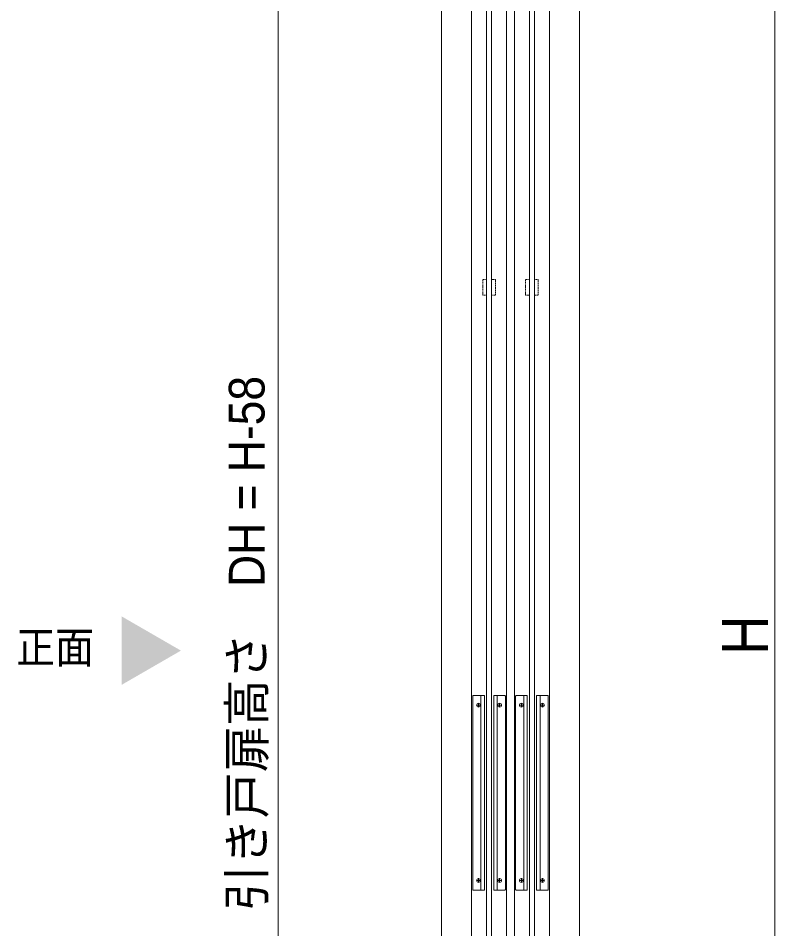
# Model space of a CAD drawing. Units: millimetres, scale not verified. Extents: x -6062 to 6062, y -3045 to 3045.
# Drawn here: x -1716 to -939, y -1077 to -142 of the extents above; entities that cross this region are included whole.
import ezdxf
from ezdxf.enums import TextEntityAlignment as Align

# ---------------------------------------------------------------- set-up
doc = ezdxf.new("R2010")
doc.units = ezdxf.units.MM
doc.header["$LTSCALE"] = 20
doc.linetypes.add('DASHED1', pattern=[1.8, 1.2, -0.6])
for name, color, linetype, lineweight in [('0-2_2寸法-1', 7, 'Continuous', 9), ('0-3_2寸法-3', 7, 'Continuous', 9), ('0-4_3一般', 7, 'Continuous', 9)]:
    doc.layers.add(name, color=color, linetype=linetype, lineweight=lineweight)
doc.styles.add('ＭＳ ゴシック', font='')
doc.styles.add('ＭＳ Ｐゴシック', font='')
doc.styles.get('ＭＳ ゴシック').set_extended_font_data('MS Gothic')
doc.styles.get('ＭＳ Ｐゴシック').set_extended_font_data('MS PGothic')

# ---------------------------------------------------------------- blocks, each defined once
blk = doc.blocks.new('グループ-5')
at = {"layer": '0-4_3一般'}
blk.add_lwpolyline([(10749.3, 7100), (11469.3, 7100), (11469.3, -38680), (10749.3, -38680)], close=True, dxfattribs=at)
blk = doc.blocks.new('グループ-7')
at = {"layer": '0-4_3一般'}
for p, q in [((10772.3, -16760), (10772.3, -20720)), ((10942.3, -20740), (10942.3, -16740)), ((11276.3, -16740), (11276.3, -20740)), ((11446.3, -20720), (11446.3, -16760)), ((10848.3, -16940), (10936.3, -16940)), ((10892.3, -16984), (10892.3, -16896)), ((11282.3, -16940), (11370.3, -16940)), ((11326.3, -16896), (11326.3, -16984)), ((10848.3, -20540), (10936.3, -20540)), ((10892.3, -20584), (10892.3, -20496)), ((11282.3, -20540), (11370.3, -20540)), ((11326.3, -20496), (11326.3, -20584))]:
    blk.add_line(p, q, dxfattribs=at)
for points in [[(10792.3, -20740), (11012.3, -20740), (11012.3, -16740), (10792.3, -16740)], [(11426.3, -16740), (11206.3, -16740), (11206.3, -20740), (11426.3, -20740)]]:
    blk.add_lwpolyline(points, dxfattribs=at)
for centre in [(10892.3, -16940), (11326.3, -16940), (10892.3, -20540), (11326.3, -20540)]:
    blk.add_circle(centre, 40, dxfattribs=at)
for centre, start, end in [((10792.3, -16760), 135, 180), ((10792.3, -16760), 90, 135), ((11426.3, -16760), 45, 90), ((11426.3, -16760), 0, 45), ((10792.3, -20720), 180, 225), ((10792.3, -20720), 225, 270), ((11426.3, -20720), 270, 315), ((11426.3, -20720), 315, 0)]:
    blk.add_arc(centre, 20, start, end, dxfattribs=at)
blk = doc.blocks.new('グループ-14')
at = {"layer": '0-4_3一般'}
blk.add_lwpolyline([(11159.3, 6620), (11159.3, -38220), (11059.3, -38220), (11059.3, 6620)], close=True, dxfattribs=at)
blk = doc.blocks.new('グループ-19')
at = {"layer": '0-4_3一般'}
for p, q in [((11629.3, -38680), (11629.3, 7100)), ((12349.3, 7100), (12349.3, -38680))]:
    blk.add_line(p, q, dxfattribs=at)
blk = doc.blocks.new('グループ-20')
at = {"layer": '0-4_3一般'}
for p, q in [((11652.3, -16760), (11652.3, -20720)), ((11892.3, -16740), (11672.3, -16740)), ((11822.3, -20740), (11822.3, -16740)), ((11892.3, -20740), (11892.3, -16740)), ((12086.3, -16740), (12086.3, -20740)), ((12306.3, -16740), (12086.3, -16740)), ((12156.3, -16740), (12156.3, -20740)), ((12326.3, -20720), (12326.3, -16760)), ((11728.3, -16940), (11816.3, -16940)), ((11772.3, -16984), (11772.3, -16896)), ((12162.3, -16940), (12250.3, -16940)), ((12206.3, -16896), (12206.3, -16984)), ((11728.3, -20540), (11816.3, -20540)), ((11772.3, -20584), (11772.3, -20496)), ((12162.3, -20540), (12250.3, -20540)), ((12206.3, -20496), (12206.3, -20584)), ((11672.3, -20740), (11892.3, -20740)), ((12086.3, -20740), (12306.3, -20740))]:
    blk.add_line(p, q, dxfattribs=at)
for centre in [(11772.3, -16940), (12206.3, -16940), (11772.3, -20540), (12206.3, -20540)]:
    blk.add_circle(centre, 40, dxfattribs=at)
for centre, start, end in [((11672.3, -16760), 135, 180), ((11672.3, -16760), 90, 135), ((12306.3, -16760), 45, 90), ((12306.3, -16760), 0, 45), ((11672.3, -20720), 180, 225), ((11672.3, -20720), 225, 270), ((12306.3, -20720), 270, 315), ((12306.3, -20720), 315, 0)]:
    blk.add_arc(centre, 20, start, end, dxfattribs=at)
blk = doc.blocks.new('グループ-27')
at = {"layer": '0-4_3一般'}
for p, q in [((11939.3, -38220), (11939.3, 6620)), ((12039.3, 6620), (12039.3, -38220))]:
    blk.add_line(p, q, dxfattribs=at)
blk = doc.blocks.new('グループ-32')
at = {"layer": '0-4_3一般', "linetype": 'DASHED1'}
for points in [[(10979.3, -8200), (11059.3, -8200), (11059.3, -8520), (10979.3, -8520)], [(11159.3, -8200), (11239.3, -8200), (11239.3, -8520), (11159.3, -8520)], [(11859.3, -8200), (11939.3, -8200), (11939.3, -8520), (11859.3, -8520)], [(12039.3, -8200), (12119.3, -8200), (12119.3, -8520), (12039.3, -8520)]]:
    blk.add_lwpolyline(points, close=True, dxfattribs=at)
at = {"layer": '0-4_3一般'}
for name in ['グループ-5', 'グループ-19', 'グループ-14', 'グループ-27', 'グループ-7', 'グループ-20']:
    blk.add_blockref(name, (0, 0), dxfattribs=at)
blk = doc.blocks.new('グループ-34')
at = {"layer": '0-4_3一般'}
blk.add_blockref('グループ-32', (0, 0), dxfattribs=at)
blk = doc.blocks.new('グループ-96')
at = {"layer": '0-4_3一般'}
for p, q in [((10129.3, 8000), (10129.3, -39000)), ((12969.3, 8000), (12969.3, -39000))]:
    blk.add_line(p, q, dxfattribs=at)

msp = doc.modelspace()

# ---------------------------------------------------------------- linework, layer by layer
at = {"layer": '0-2_2寸法-1'}
for p, q in [((-938.56, -1937.29), (-938.56, 387.29)), ((-1448.54, 342.29), (-1448.54, -1924.29))]:
    msp.add_line(p, q, dxfattribs=at)
at = {"layer": '0-3_2寸法-3'}
msp.add_solid([(-1609.28, -755.93), (-1548.54, -791), (-1609.28, -826.07)], dxfattribs=at)

# ---------------------------------------------------------------- block references
at = {"layer": '0-4_3一般', "xscale": 0.05, "yscale": 0.05}
for name in ['グループ-34', 'グループ-96']:
    msp.add_blockref(name, (-1787.5, 0), dxfattribs=at)

# ---------------------------------------------------------------- texts
at = {"layer": '0-2_2寸法-1', "style": 'ＭＳ Ｐゴシック'}
for s, height, width, p in [('引き戸扉高さ\u3000DH = H-58', 36.69, 0.95, (-1451.65, -1058.43)), ('H', 47.17, 0.9, (-931.49, -795.25))]:
    msp.add_text(s, height=height, rotation=90, dxfattribs=dict(at, width=width)).set_placement(p, align=Align.BOTTOM_LEFT)
at = {"layer": '0-3_2寸法-3', "style": 'ＭＳ ゴシック', "width": 0.9}
msp.add_text('正面', height=32.55, dxfattribs=at).set_placement((-1717.76, -813.78), align=Align.BOTTOM_LEFT)

doc.saveas('drawing.dxf')
